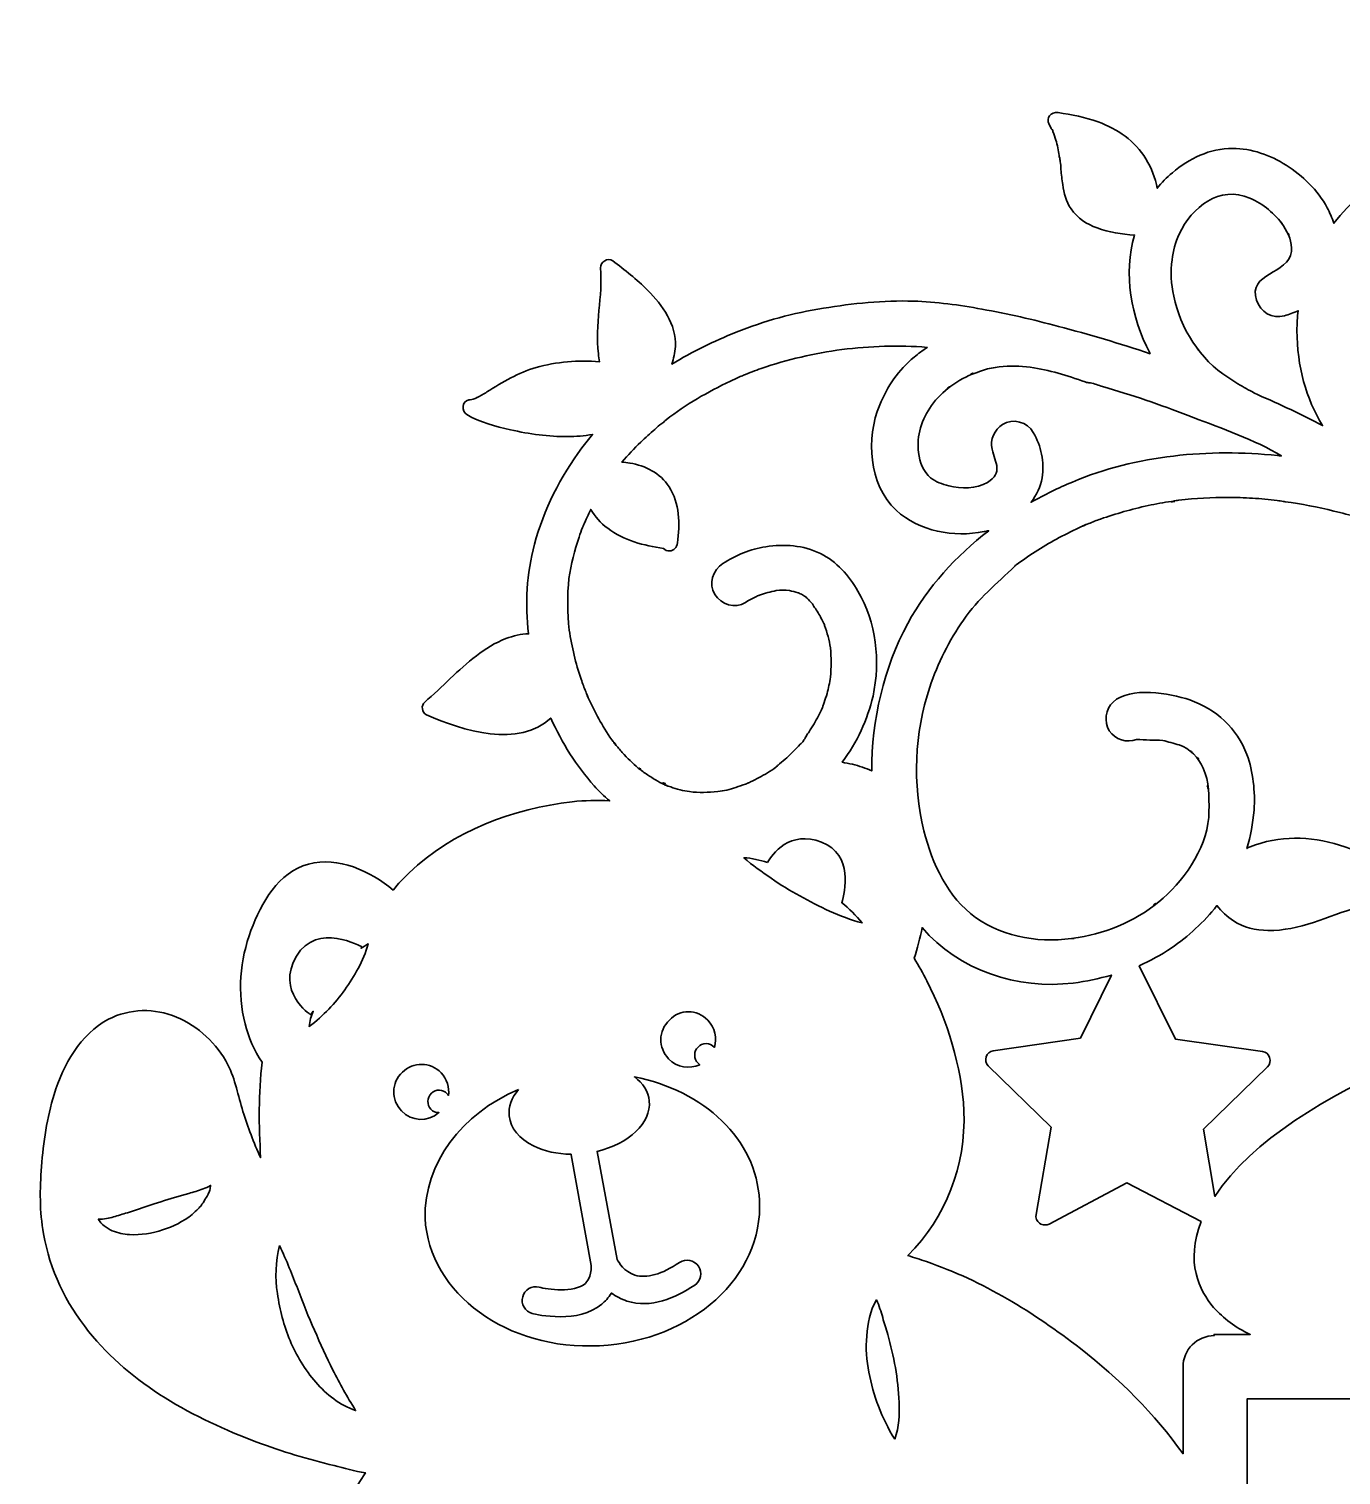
# Model space of a CAD drawing. Header units: millimetres. Extents: x 52 to 299, y 49 to 324.
# Drawn here: x 51.8 to 161.9, y 202.7 to 324 of the extents above; entities that cross this region are included whole.
import ezdxf

# ---------------------------------------------------------------- set-up
doc = ezdxf.new("R2010")
doc.units = ezdxf.units.MM
doc.header["$MEASUREMENT"] = 0
doc.layers.add('Layer 1', color=7, linetype='Continuous', lineweight=0)

# ---------------------------------------------------------------- blocks, each defined once
blk = doc.blocks.new('Block_0')
at = {"layer": 'Layer 1', "color": 18, "lineweight": 35, "true_color": 0x000000}
for points, knots in [([(288.36, 264.87), (288.43, 266.1), (288.4, 269.2), (287.2, 272.84), (285.93, 276.65), (282.96, 281.69), (276.37, 285.19), (276.3, 289.56), (274.92, 296.97), (267.02, 298.1), (258.13, 299.4), (255.16, 291.43), (254.28, 287.73), (251.32, 286.98), (248.53, 285.79), (246.06, 284.13), (243.52, 282.43), (241.51, 280.28), (240.07, 277.85), (234.21, 284.3), (227.12, 287.66), (220.49, 287.41), (221.86, 289.07), (222.71, 291.22), (222.71, 293.55), (222.71, 298.87), (218.37, 303.18), (213.08, 303.18), (211.77, 303.18), (210.5, 302.93), (209.37, 302.44), (207.86, 308.26), (202.85, 312.63), (196.85, 313.37), (196.22, 319.33), (191.14, 323.96), (185.03, 323.96), (178.93, 323.96), (173.88, 319.37), (173.21, 313.48), (173.14, 313.48), (173.04, 313.48), (173, 313.48), (168.24, 313.48), (163.97, 311.22), (161.29, 307.66), (161.11, 308.12), (160.94, 308.54), (160.73, 308.96), (159.91, 310.44), (158.68, 311.64), (157.27, 312.53), (155.96, 313.37), (154.38, 313.94), (152.79, 313.94), (150.88, 313.94), (149.15, 313.09), (147.74, 311.89), (147.25, 311.5), (146.83, 311.08), (146.47, 310.59), (146.3, 311.47), (145.98, 312.28), (145.52, 313.06), (144.6, 314.57), (143.16, 315.56), (141.5, 316.16), (140.44, 316.55), (139.28, 316.76), (138.15, 316.94), (137.55, 317.01), (137.09, 316.51), (137.41, 315.95), (137.48, 315.84), (137.51, 315.7), (137.58, 315.6), (137.58, 315.56), (137.58, 315.56), (137.62, 315.56), (137.62, 315.56), (137.62, 315.52), (137.65, 315.52), (137.69, 315.45), (137.72, 315.42), (137.72, 315.35), (137.8, 315.1), (137.9, 314.85), (137.97, 314.64), (138.08, 314.22), (138.18, 313.76), (138.25, 313.34), (138.25, 313.34), (138.25, 313.3), (138.25, 313.3), (138.25, 313.23), (138.25, 313.23), (138.29, 313.16), (138.29, 313.06), (138.32, 312.95), (138.32, 312.84), (138.36, 312.63), (138.39, 312.42), (138.39, 312.17), (138.43, 311.75), (138.47, 311.33), (138.54, 310.9), (138.64, 310.2), (138.82, 309.46), (139.24, 308.86), (139.77, 308.08), (140.55, 307.59), (141.43, 307.27), (142.42, 306.88), (143.47, 306.74), (144.57, 306.67), (143.58, 303.42), (144.29, 299.76), (145.84, 296.79), (145.84, 296.76), (145.87, 296.76), (145.87, 296.72), (143.33, 297.57), (140.76, 298.34), (138.18, 299.01), (136.07, 299.58), (133.95, 300.07), (131.76, 300.46), (129.86, 300.81), (127.95, 301.06), (126.01, 301.13), (123.51, 301.2), (120.93, 300.95), (118.46, 300.53), (115.96, 300.14), (113.49, 299.47), (111.16, 298.52), (109.29, 297.78), (107.49, 296.9), (105.76, 295.84), (105.9, 296.33), (106.01, 296.79), (106.05, 297.32), (106.12, 299.19), (104.99, 300.78), (103.72, 302.05), (102.8, 302.97), (101.81, 303.74), (100.79, 304.52), (100.4, 304.8), (99.73, 304.41), (99.77, 303.92), (99.98, 301.52), (99.27, 299.16), (99.59, 296.72), (99.62, 296.51), (99.66, 296.26), (99.69, 296.05), (97.9, 296.19), (96.06, 296.05), (94.37, 295.56), (92.85, 295.13), (91.58, 294.36), (90.24, 293.51), (89.96, 293.33), (89.71, 293.19), (89.43, 293.05), (89.39, 293.05), (89.36, 293.02), (89.36, 293.02), (89.29, 292.98), (89.22, 292.95), (89.18, 292.95), (89.04, 292.88), (88.9, 292.88), (88.72, 292.84), (88.12, 292.77), (88.12, 291.89), (88.55, 291.61), (89.68, 290.97), (90.95, 290.62), (92.22, 290.34), (93.8, 289.98), (95.43, 289.77), (97.01, 289.77), (97.72, 289.77), (98.39, 289.84), (99.1, 289.95), (98.81, 289.56), (98.5, 289.24), (98.21, 288.82), (96.41, 286.42), (95, 283.63), (94.23, 280.74), (93.56, 278.27), (93.45, 275.73), (93.73, 273.23), (93.1, 273.23), (92.46, 273.05), (91.83, 272.84), (90.03, 272.13), (88.58, 270.79), (87.17, 269.49), (86.47, 268.82), (85.76, 268.11), (85.02, 267.51), (84.7, 267.23), (84.77, 266.63), (85.16, 266.45), (88.19, 265.08), (92.96, 263.67), (95.6, 266.17), (96.52, 264.09), (97.75, 262.15), (99.24, 260.49), (99.62, 260.03), (100.08, 259.64), (100.54, 259.22), (99.48, 259.29), (98.46, 259.26), (97.4, 259.15), (92.46, 258.59), (87.35, 256.68), (83.71, 253.19), (83.26, 252.73), (82.8, 252.27), (82.37, 251.74), (80.47, 253.33), (77.75, 254.6), (75.28, 253.93), (72.71, 253.22), (71.33, 250.68), (70.45, 248.36), (69.53, 245.89), (69.29, 243.1), (69.96, 240.52), (70.24, 239.4), (70.7, 238.27), (71.4, 237.31), (71.05, 234.7), (71.12, 231.99), (71.26, 229.31), (70.66, 230.54), (70.2, 231.88), (69.78, 233.19), (69.36, 234.49), (69.14, 235.87), (68.51, 237.1), (67.59, 238.9), (66.04, 240.31), (64.21, 241.09), (62.37, 241.86), (60.29, 241.83), (58.49, 240.91), (56.13, 239.64), (54.72, 237.1), (53.94, 234.6), (53.34, 232.66), (53.02, 230.58), (52.88, 228.56), (52.74, 226.66), (52.7, 224.79), (53.06, 222.92), (53.55, 219.89), (54.93, 217.13), (56.83, 214.74), (60.4, 210.29), (65.65, 207.43), (70.94, 205.46), (73.06, 204.65), (75.25, 204.01), (77.43, 203.48), (78.25, 203.27), (79.16, 202.99), (80.05, 202.88), (74.82, 195.19), (74.01, 185.28), (76.09, 176.35), (76.27, 175.72), (76.41, 175.08), (76.59, 174.45), (72.35, 169.05), (74.22, 161.25), (76.76, 155.5), (76.91, 155.19), (77.05, 154.83), (77.22, 154.52), (76.06, 154.23), (74.97, 153.81), (73.87, 153.35), (71.26, 152.26), (68.69, 150.78), (66.82, 148.59), (64.91, 146.33), (63.68, 143.09), (64.45, 140.16), (64.49, 140.02), (64.52, 139.88), (64.59, 139.77), (64.31, 139.95), (63.99, 140.05), (63.68, 140.19), (60.75, 141.36), (56.83, 140.79), (54.61, 138.5), (52, 135.85), (51.82, 131.2), (54.79, 128.69), (56.27, 127.42), (58.14, 126.75), (60.11, 127), (62.09, 127.28), (63.75, 128.69), (64.14, 130.7), (64.24, 131.27), (64.31, 131.87), (64.28, 132.4), (64.21, 133.39), (63.46, 134.34), (62.37, 134.3), (61.42, 134.23), (60.43, 133.49), (60.47, 132.4), (60.5, 132.12), (60.47, 131.87), (60.47, 131.59), (60.43, 131.52), (60.43, 131.41), (60.4, 131.34), (60.4, 131.3), (60.36, 131.27), (60.36, 131.23), (60.29, 131.16), (60.29, 131.06), (60.22, 131.02), (60.18, 130.99), (60.15, 130.95), (60.15, 130.95), (60.15, 130.95), (60.15, 130.95), (60.11, 130.92), (60.04, 130.85), (59.97, 130.85), (59.9, 130.77), (59.87, 130.77), (59.83, 130.74), (59.8, 130.74), (59.73, 130.7), (59.65, 130.7), (59.58, 130.67), (58.63, 130.35), (57.36, 131.27), (56.87, 131.94), (56.9, 131.87), (56.97, 131.76), (57.01, 131.69), (56.37, 132.54), (56.2, 133.67), (56.55, 134.66), (57.08, 136.1), (58.42, 136.6), (59.8, 136.88), (61.81, 137.27), (63.96, 136.07), (65.09, 134.44), (65.05, 134.51), (64.98, 134.58), (64.95, 134.66), (66.04, 133.14), (66.67, 131.44), (67.1, 129.65), (67.42, 128.38), (67.63, 127.07), (67.8, 125.77), (67.98, 124.25), (68.16, 122.73), (68.3, 121.21), (66.82, 121.78), (65.23, 122.03), (63.61, 121.67), (61.42, 121.18), (59.58, 119.73), (57.96, 118.22), (56.9, 117.23), (55.92, 116.17), (54.89, 115.18), (54.54, 114.83), (54.68, 114.16), (55.17, 114.05), (57.93, 113.45), (60.82, 113.14), (63.57, 113.45), (65.62, 113.74), (67.8, 114.37), (69.14, 116.06), (69.18, 116.1), (69.22, 116.13), (69.22, 116.13), (70.63, 112.47), (73.55, 109.4), (76.87, 107.17), (74.97, 107.03), (73.17, 106.26), (71.51, 104.85), (67.84, 101.67), (65.48, 97.58), (65.86, 92.57), (66.43, 85.62), (67.38, 78.74), (68.19, 71.75), (69, 71.79), (69.67, 71.83), (70.34, 71.83), (75.99, 71.97), (81.67, 72), (87.31, 72.21), (90.52, 72.35), (93.35, 73.27), (95.78, 74.97), (95.04, 72.32), (94.79, 69.53), (95.07, 66.85), (93.49, 67.59), (91.51, 67.77), (89.85, 67.77), (88.79, 67.77), (87.7, 67.7), (86.61, 67.66), (85.9, 67.63), (85.72, 66.82), (86.25, 66.39), (87.77, 65.3), (89.15, 64.03), (90.7, 62.97), (90.95, 62.79), (91.19, 62.65), (91.4, 62.51), (90.84, 62.34), (90.28, 62.16), (89.75, 61.91), (88.12, 61.1), (86.96, 59.73), (85.83, 58.38), (85.02, 57.47), (84.14, 56.55), (83.22, 55.74), (82.87, 55.46), (83.04, 54.68), (83.5, 54.61), (85.3, 54.33), (87.14, 54.01), (88.94, 53.69), (90.28, 53.48), (91.62, 53.27), (92.99, 53.3), (93.98, 53.34), (95.04, 53.52), (95.85, 54.12), (96.7, 54.72), (97.23, 55.67), (97.54, 56.69), (97.72, 57.29), (97.83, 57.89), (97.86, 58.49), (98.6, 57.33), (99.45, 56.23), (100.37, 55.24), (101.92, 53.59), (103.75, 52.11), (105.76, 51.05), (107.81, 49.99), (110.1, 49.32), (112.43, 49.46), (115.04, 49.6), (117.44, 50.66), (119.42, 52.35), (121.21, 53.9), (122.56, 55.99), (123.37, 58.24), (124.67, 56.94), (126.4, 56.06), (127.92, 55.03), (128.9, 54.36), (129.82, 53.66), (130.6, 52.78), (130.99, 52.32), (131.73, 52.7), (131.76, 53.27), (131.8, 55.88), (131.66, 58.6), (130.92, 61.14), (130.53, 62.44), (129.89, 63.78), (129.01, 64.81), (129.54, 64.84), (130.1, 64.95), (130.67, 65.19), (132.79, 66.04), (134.13, 68.05), (135.11, 69.99), (135.68, 71.05), (136.17, 72.18), (136.74, 73.24), (136.95, 73.62), (136.67, 74.29), (136.14, 74.26), (134.51, 74.08), (133.07, 73.31), (131.48, 72.95), (130.56, 72.78), (129.58, 72.64), (128.62, 72.5), (126.68, 72.21), (124.53, 71.79), (123.05, 70.41), (122.77, 70.13), (122.56, 69.85), (122.34, 69.53), (121.71, 70.56), (120.93, 71.44), (120.01, 72.14), (118.75, 73.13), (117.44, 73.84), (115.82, 73.98), (113.24, 74.22), (110.63, 72.5), (109.26, 70.45), (109.04, 70.13), (108.83, 69.74), (108.76, 69.36), (108.62, 68.69), (108.9, 67.98), (109.43, 67.56), (109.96, 67.13), (110.74, 67.06), (111.34, 67.35), (112.04, 67.7), (112.43, 68.4), (112.92, 68.97), (113.49, 69.6), (114.3, 70.1), (115.15, 70.17), (115.82, 70.2), (116.45, 69.92), (117.02, 69.57), (118.5, 68.62), (119.52, 67.06), (120.01, 65.37), (120.93, 62.09), (119.87, 58.31), (117.55, 55.81), (116.24, 54.4), (114.44, 53.41), (112.54, 53.23), (110.35, 53.02), (108.2, 53.9), (106.33, 55.1), (104.7, 56.16), (103.29, 57.47), (102.09, 58.98), (100.96, 60.43), (99.8, 62.23), (99.34, 64.03), (99.06, 64.84), (98.88, 65.72), (98.78, 66.57), (98.14, 71.72), (99.87, 77.19), (103.05, 81.28), (104.6, 83.29), (106.4, 85.09), (108.44, 86.61), (111.02, 88.58), (113.88, 90.13), (116.91, 91.26), (116.66, 91.16), (116.35, 89.78), (116.28, 89.5), (116.1, 88.79), (115.99, 88.05), (115.99, 87.31), (116.03, 84.74), (117.26, 81.88), (119.66, 80.75), (121.81, 79.76), (124.53, 80.15), (126.4, 81.56), (127.53, 82.37), (128.52, 83.47), (128.8, 84.88), (128.98, 85.69), (128.98, 86.57), (128.66, 87.42), (128.27, 88.48), (127.6, 89.25), (126.65, 89.89), (125.84, 90.45), (124.5, 90.06), (124.07, 89.22), (123.72, 88.58), (123.75, 87.81), (124.18, 87.21), (124.57, 86.64), (125.34, 86.36), (124.99, 85.51), (124.14, 83.43), (120.83, 83.61), (120.01, 85.58), (119.2, 87.59), (120.01, 89.78), (121.46, 91.26), (122.27, 92.07), (123.47, 92.92), (124.64, 93.13), (126.05, 93.42), (127.49, 93.63), (128.9, 93.8), (134.2, 94.51), (139.56, 94.9), (144.89, 94.69), (146.05, 94.61), (147.21, 94.54), (148.34, 94.4), (148.41, 94.4), (148.48, 94.37), (148.52, 94.37), (148.59, 94.37), (148.66, 94.33), (148.73, 94.33), (148.73, 94.33), (148.73, 78.28), (148.73, 78.28), (148.73, 76.8), (149.9, 75.64), (151.38, 75.64), (152.86, 75.64), (154.02, 76.8), (154.02, 78.28), (154.02, 78.28), (154.02, 209.09), (154.02, 209.09), (154.02, 209.09), (284.69, 209.09), (284.69, 209.09), (286.17, 209.09), (287.34, 210.26), (287.34, 211.74), (287.34, 213.22), (286.17, 214.38), (284.69, 214.38), (284.69, 214.38), (265.68, 214.38), (265.68, 214.38), (266.14, 214.74), (266.56, 215.09), (266.95, 215.55), (270.19, 219.07), (271.25, 225.35), (270.3, 235.34), (270.37, 235.41), (270.55, 235.59), (270.65, 235.83), (272.45, 236.43), (274.25, 237.28), (275.98, 238.41), (278.06, 239.78), (279.89, 241.55), (281.48, 243.59), (282.65, 243.38), (284.02, 243.2), (285.54, 243.2), (286.91, 243.2), (288.36, 243.35), (289.77, 243.73), (293.3, 244.72), (295.63, 247.05), (296.76, 250.61), (299.33, 259.26), (291.82, 263.42), (288.36, 264.87)], [0, 0, 0, 0, 1, 1, 1, 2, 2, 2, 3, 3, 3, 4, 4, 4, 5, 5, 5, 6, 6, 6, 7, 7, 7, 8, 8, 8, 9, 9, 9, 10, 10, 10, 11, 11, 11, 12, 12, 12, 13, 13, 13, 14, 14, 14, 15, 15, 15, 16, 16, 16, 17, 17, 17, 18, 18, 18, 19, 19, 19, 20, 20, 20, 21, 21, 21, 22, 22, 22, 23, 23, 23, 24, 24, 24, 25, 25, 25, 26, 26, 26, 27, 27, 27, 28, 28, 28, 29, 29, 29, 30, 30, 30, 31, 31, 31, 32, 32, 32, 33, 33, 33, 34, 34, 34, 35, 35, 35, 36, 36, 36, 37, 37, 37, 38, 38, 38, 39, 39, 39, 40, 40, 40, 41, 41, 41, 42, 42, 42, 43, 43, 43, 44, 44, 44, 45, 45, 45, 46, 46, 46, 47, 47, 47, 48, 48, 48, 49, 49, 49, 50, 50, 50, 51, 51, 51, 52, 52, 52, 53, 53, 53, 54, 54, 54, 55, 55, 55, 56, 56, 56, 57, 57, 57, 58, 58, 58, 59, 59, 59, 60, 60, 60, 61, 61, 61, 62, 62, 62, 63, 63, 63, 64, 64, 64, 65, 65, 65, 66, 66, 66, 67, 67, 67, 68, 68, 68, 69, 69, 69, 70, 70, 70, 71, 71, 71, 72, 72, 72, 73, 73, 73, 74, 74, 74, 75, 75, 75, 76, 76, 76, 77, 77, 77, 78, 78, 78, 79, 79, 79, 80, 80, 80, 81, 81, 81, 82, 82, 82, 83, 83, 83, 84, 84, 84, 85, 85, 85, 86, 86, 86, 87, 87, 87, 88, 88, 88, 89, 89, 89, 90, 90, 90, 91, 91, 91, 92, 92, 92, 93, 93, 93, 94, 94, 94, 95, 95, 95, 96, 96, 96, 97, 97, 97, 98, 98, 98, 99, 99, 99, 100, 100, 100, 101, 101, 101, 102, 102, 102, 103, 103, 103, 104, 104, 104, 105, 105, 105, 106, 106, 106, 107, 107, 107, 108, 108, 108, 109, 109, 109, 110, 110, 110, 111, 111, 111, 112, 112, 112, 113, 113, 113, 114, 114, 114, 115, 115, 115, 116, 116, 116, 117, 117, 117, 118, 118, 118, 119, 119, 119, 120, 120, 120, 121, 121, 121, 122, 122, 122, 123, 123, 123, 124, 124, 124, 125, 125, 125, 126, 126, 126, 127, 127, 127, 128, 128, 128, 129, 129, 129, 130, 130, 130, 131, 131, 131, 132, 132, 132, 133, 133, 133, 134, 134, 134, 135, 135, 135, 136, 136, 136, 137, 137, 137, 138, 138, 138, 139, 139, 139, 140, 140, 140, 141, 141, 141, 142, 142, 142, 143, 143, 143, 144, 144, 144, 145, 145, 145, 146, 146, 146, 147, 147, 147, 148, 148, 148, 149, 149, 149, 150, 150, 150, 151, 151, 151, 152, 152, 152, 153, 153, 153, 154, 154, 154, 155, 155, 155, 156, 156, 156, 157, 157, 157, 158, 158, 158, 159, 159, 159, 160, 160, 160, 161, 161, 161, 162, 162, 162, 163, 163, 163, 164, 164, 164, 165, 165, 165, 166, 166, 166, 167, 167, 167, 168, 168, 168, 169, 169, 169, 170, 170, 170, 171, 171, 171, 172, 172, 172, 173, 173, 173, 174, 174, 174, 175, 175, 175, 176, 176, 176, 177, 177, 177, 178, 178, 178, 179, 179, 179, 180, 180, 180, 181, 181, 181, 182, 182, 182, 183, 183, 183, 184, 184, 184, 185, 185, 185, 186, 186, 186, 187, 187, 187, 188, 188, 188, 189, 189, 189, 190, 190, 190, 191, 191, 191, 192, 192, 192, 193, 193, 193, 194, 194, 194, 195, 195, 195, 196, 196, 196, 197, 197, 197, 198, 198, 198, 199, 199, 199, 200, 200, 200, 201, 201, 201, 202, 202, 202, 203, 203, 203, 204, 204, 204, 205, 205, 205, 206, 206, 206, 207, 207, 207, 208, 208, 208, 209, 209, 209, 210, 210, 210, 211, 211, 211, 212, 212, 212, 213, 213, 213, 214, 214, 214, 215, 215, 215, 216, 216, 216, 217, 217, 217, 218, 218, 218, 219, 219, 219, 220, 220, 220, 221, 221, 221, 222, 222, 222, 223, 223, 223, 224, 224, 224, 225, 225, 225, 226, 226, 226, 226]), ([(147.71, 304.59), (147.81, 305.33), (147.99, 306.07), (148.31, 306.74), (149.37, 309.03), (151.69, 310.87), (154.23, 309.77), (155.36, 309.28), (156.35, 308.47), (157.06, 307.45), (157.48, 306.81), (157.8, 306.07), (157.73, 305.29), (157.48, 303.35), (154.02, 303.53), (154.8, 301.2), (155.12, 300.21), (156.1, 299.61), (157.13, 299.9), (157.52, 300), (157.9, 300.18), (158.29, 300.32), (158.22, 299.79), (158.19, 299.23), (158.19, 298.66), (158.19, 295.66), (158.96, 292.95), (160.34, 290.69), (158.57, 291.61), (156.77, 292.49), (154.94, 293.26), (154.76, 293.33), (154.62, 293.44), (154.45, 293.51), (153.99, 293.76), (153.53, 294), (153.07, 294.32), (152.86, 294.46), (152.61, 294.6), (152.4, 294.75), (150.07, 296.19), (148.38, 298.91), (147.85, 301.55), (147.64, 302.58), (147.57, 303.6), (147.71, 304.59)], [0, 0, 0, 0, 1, 1, 1, 2, 2, 2, 3, 3, 3, 4, 4, 4, 5, 5, 5, 6, 6, 6, 7, 7, 7, 8, 8, 8, 9, 9, 9, 10, 10, 10, 11, 11, 11, 12, 12, 12, 13, 13, 13, 14, 14, 14, 15, 15, 15, 15]), ([(156.92, 307.69), (156.88, 307.73), (156.84, 307.76), (156.84, 307.76), (156.84, 307.76), (156.84, 307.8), (156.81, 307.8), (156.88, 307.69), (156.92, 307.62), (156.95, 307.62), (156.95, 307.66), (156.95, 307.66), (156.92, 307.69)], [0, 0, 0, 0, 1, 1, 1, 2, 2, 2, 3, 3, 3, 4, 4, 4, 4]), ([(157.52, 306.67), (157.52, 306.67), (157.52, 306.67), (157.52, 306.67), (157.48, 306.71), (157.48, 306.74), (157.48, 306.74), (157.48, 306.78), (157.44, 306.78), (157.44, 306.81), (157.52, 306.74), (157.52, 306.67), (157.52, 306.67), (157.52, 306.67), (157.52, 306.67), (157.52, 306.67)], [0, 0, 0, 0, 1, 1, 1, 2, 2, 2, 3, 3, 3, 4, 4, 4, 5, 5, 5, 5]), ([(99.62, 266.1), (99.31, 266.66), (99.02, 267.26), (98.74, 267.86), (98.67, 268.04), (98.46, 268.61), (98.71, 267.93), (98.64, 268.11), (98.57, 268.22), (98.53, 268.39), (98.39, 268.71), (98.28, 269.06), (98.14, 269.42), (97.68, 270.76), (97.37, 272.13), (97.15, 273.54), (96.98, 274.99), (96.98, 276.44), (97.12, 277.88), (97.3, 279.05), (97.58, 280.25), (97.97, 281.34), (98.07, 281.62), (98.14, 281.9), (98.25, 282.15), (98.32, 282.29), (98.39, 282.43), (98.42, 282.54), (98.46, 282.61), (98.5, 282.65), (98.5, 282.72), (98.67, 283.03), (98.78, 283.35), (98.95, 283.67), (99.31, 283.07), (99.77, 282.5), (100.37, 282.08), (101.71, 281.06), (103.4, 280.63), (105.06, 280.39), (105.2, 280.25), (105.37, 280.18), (105.55, 280.18), (105.94, 280.18), (106.15, 280.49), (106.22, 280.85), (106.43, 282.43), (106.43, 284.2), (105.52, 285.57), (104.77, 286.7), (103.54, 287.34), (102.23, 287.55), (102.02, 287.58), (101.78, 287.62), (101.56, 287.62), (102.06, 288.22), (102.59, 288.78), (103.15, 289.31), (103.54, 289.7), (103.93, 290.02), (104.32, 290.37), (104.49, 290.55), (104.7, 290.72), (104.92, 290.87), (105.02, 290.94), (105.13, 291.04), (105.2, 291.11), (105.23, 291.15), (105.27, 291.15), (105.27, 291.18), (106.12, 291.82), (106.96, 292.42), (107.88, 292.95), (108.8, 293.48), (109.71, 293.97), (110.67, 294.43), (110.91, 294.53), (111.16, 294.64), (111.37, 294.75), (111.51, 294.82), (111.65, 294.85), (111.76, 294.92), (112.25, 295.1), (112.75, 295.31), (113.24, 295.49), (115.43, 296.23), (117.72, 296.76), (120.01, 297.07), (122.38, 297.36), (124.78, 297.46), (127.18, 297.25), (126.79, 297), (126.44, 296.72), (126.08, 296.44), (124.78, 295.35), (123.82, 294), (123.19, 292.42), (122.03, 289.63), (122.24, 285.79), (124.57, 283.6), (126.51, 281.8), (129.4, 281.3), (131.94, 281.8), (132.08, 281.83), (132.19, 281.87), (132.33, 281.87), (129.58, 279.75), (127.21, 277.18), (125.55, 274.11), (123.51, 270.37), (122.52, 265.99), (122.52, 261.73), (122.03, 261.97), (121.46, 262.15), (120.9, 262.29), (120.61, 262.36), (120.3, 262.4), (120.05, 262.47), (121.28, 264.12), (122.17, 266.03), (122.63, 268.01), (123.26, 270.97), (122.91, 274.18), (121.36, 276.82), (120.61, 278.09), (119.56, 279.33), (118.22, 279.96), (116.73, 280.67), (115.22, 280.78), (113.63, 280.53), (112.36, 280.35), (111.12, 279.82), (110.03, 279.12), (109.22, 278.59), (108.76, 277.42), (109.36, 276.54), (109.89, 275.73), (111.05, 275.27), (111.94, 275.87), (112.18, 276.05), (112.43, 276.15), (112.64, 276.26), (112.78, 276.33), (112.92, 276.4), (113.03, 276.44), (113.07, 276.44), (113.07, 276.44), (113.1, 276.47), (113.56, 276.65), (114.02, 276.75), (114.51, 276.86), (114.9, 276.9), (115.22, 276.9), (115.61, 276.86), (115.85, 276.79), (116.1, 276.75), (116.35, 276.68), (116.35, 276.68), (116.38, 276.68), (116.42, 276.65), (116.56, 276.58), (116.7, 276.51), (116.8, 276.44), (116.88, 276.4), (116.91, 276.37), (116.98, 276.33), (117.09, 276.23), (117.19, 276.15), (117.3, 276.01), (117.4, 275.91), (117.51, 275.77), (117.62, 275.63), (117.65, 275.55), (117.69, 275.52), (117.72, 275.45), (117.93, 275.17), (118.11, 274.85), (118.29, 274.53), (118.36, 274.39), (118.43, 274.25), (118.5, 274.11), (118.53, 274.04), (118.57, 273.97), (118.57, 273.93), (118.78, 273.33), (118.96, 272.7), (119.06, 272.06), (119.13, 271.25), (119.13, 270.44), (119.06, 269.59), (118.99, 269.13), (118.89, 268.68), (118.78, 268.22), (118.71, 267.97), (118.6, 267.72), (118.53, 267.48), (118.5, 267.37), (118.46, 267.26), (118.43, 267.16), (118.43, 267.12), (118.39, 267.09), (118.39, 267.05), (118.18, 266.56), (117.93, 266.14), (117.69, 265.68), (117.55, 265.47), (117.4, 265.22), (117.26, 265.01), (117.19, 264.9), (117.09, 264.8), (117.05, 264.69), (117.02, 264.62), (116.98, 264.58), (116.95, 264.51), (116.95, 264.51), (116.91, 264.48), (116.91, 264.44), (116.84, 264.37), (116.8, 264.3), (116.8, 264.27), (116.73, 264.16), (116.63, 264.05), (116.52, 263.98), (116.35, 263.77), (116.13, 263.56), (115.96, 263.38), (115.57, 263), (115.22, 262.68), (114.79, 262.33), (114.72, 262.26), (114.69, 262.26), (114.62, 262.18), (114.55, 262.11), (114.55, 262.11), (114.55, 262.11), (114.51, 262.08), (114.48, 262.04), (114.48, 262.04), (114.26, 261.87), (114.02, 261.73), (113.77, 261.58), (113.31, 261.3), (112.85, 261.06), (112.36, 260.81), (112.29, 260.77), (112.25, 260.74), (112.18, 260.74), (112.15, 260.74), (112.11, 260.7), (112.11, 260.7), (112.04, 260.67), (111.97, 260.63), (111.94, 260.63), (111.65, 260.53), (111.37, 260.46), (111.12, 260.35), (110.63, 260.17), (110.1, 260.07), (109.61, 260), (108.8, 259.93), (108.02, 259.89), (107.24, 260), (106.72, 260.07), (106.15, 260.21), (105.66, 260.39), (105.52, 260.46), (105.37, 260.46), (105.27, 260.53), (105.3, 260.49), (105.34, 260.49), (105.41, 260.46), (105.34, 260.49), (105.3, 260.53), (105.27, 260.53), (105.27, 260.53), (105.23, 260.53), (105.23, 260.53), (105.13, 260.6), (104.95, 260.67), (105.13, 260.6), (104.88, 260.7), (104.63, 260.84), (104.39, 260.99), (104.1, 261.16), (103.86, 261.3), (103.61, 261.48), (103.47, 261.55), (103.36, 261.66), (103.22, 261.76), (103.26, 261.73), (103.29, 261.69), (103.36, 261.66), (103.29, 261.69), (103.26, 261.73), (103.22, 261.76), (103.15, 261.83), (102.98, 261.94), (103.12, 261.83), (102.62, 262.22), (102.2, 262.64), (101.74, 263.1), (101.53, 263.35), (101.32, 263.6), (101.14, 263.81), (101.04, 263.95), (100.65, 264.41), (101.07, 263.88), (100.96, 264.05), (100.86, 264.16), (100.72, 264.34), (100.29, 264.97), (99.94, 265.54), (99.62, 266.1)], [0, 0, 0, 0, 1, 1, 1, 2, 2, 2, 3, 3, 3, 4, 4, 4, 5, 5, 5, 6, 6, 6, 7, 7, 7, 8, 8, 8, 9, 9, 9, 10, 10, 10, 11, 11, 11, 12, 12, 12, 13, 13, 13, 14, 14, 14, 15, 15, 15, 16, 16, 16, 17, 17, 17, 18, 18, 18, 19, 19, 19, 20, 20, 20, 21, 21, 21, 22, 22, 22, 23, 23, 23, 24, 24, 24, 25, 25, 25, 26, 26, 26, 27, 27, 27, 28, 28, 28, 29, 29, 29, 30, 30, 30, 31, 31, 31, 32, 32, 32, 33, 33, 33, 34, 34, 34, 35, 35, 35, 36, 36, 36, 37, 37, 37, 38, 38, 38, 39, 39, 39, 40, 40, 40, 41, 41, 41, 42, 42, 42, 43, 43, 43, 44, 44, 44, 45, 45, 45, 46, 46, 46, 47, 47, 47, 48, 48, 48, 49, 49, 49, 50, 50, 50, 51, 51, 51, 52, 52, 52, 53, 53, 53, 54, 54, 54, 55, 55, 55, 56, 56, 56, 57, 57, 57, 58, 58, 58, 59, 59, 59, 60, 60, 60, 61, 61, 61, 62, 62, 62, 63, 63, 63, 64, 64, 64, 65, 65, 65, 66, 66, 66, 67, 67, 67, 68, 68, 68, 69, 69, 69, 70, 70, 70, 71, 71, 71, 72, 72, 72, 73, 73, 73, 74, 74, 74, 75, 75, 75, 76, 76, 76, 77, 77, 77, 78, 78, 78, 79, 79, 79, 80, 80, 80, 81, 81, 81, 82, 82, 82, 83, 83, 83, 84, 84, 84, 85, 85, 85, 86, 86, 86, 87, 87, 87, 88, 88, 88, 89, 89, 89, 90, 90, 90, 91, 91, 91, 92, 92, 92, 93, 93, 93, 94, 94, 94, 95, 95, 95, 96, 96, 96, 97, 97, 97, 98, 98, 98, 99, 99, 99, 100, 100, 100, 101, 101, 101, 102, 102, 102, 103, 103, 103, 104, 104, 104, 104]), ([(149.82, 297.14), (149.9, 297.07), (149.9, 297.04), (149.9, 297.04), (149.9, 297.07), (149.86, 297.11), (149.82, 297.14)], [0, 0, 0, 0, 1, 1, 1, 2, 2, 2, 2]), ([(149.05, 291.54), (149.19, 291.5), (149.3, 291.43), (149.44, 291.39), (151.87, 290.44), (154.66, 289.52), (156.88, 288.15), (156.77, 288.15), (156.67, 288.18), (156.56, 288.18), (150.81, 288.78), (144.74, 288.22), (139.35, 285.96), (138.18, 285.47), (137.02, 284.9), (135.89, 284.27), (136.35, 284.87), (136.67, 285.57), (136.81, 286.31), (137.02, 287.66), (136.74, 288.96), (136.07, 290.12), (135.57, 290.97), (134.37, 291.36), (133.49, 290.79), (132.82, 290.34), (132.4, 289.52), (132.61, 288.71), (132.89, 287.55), (133.56, 286.74), (132.22, 285.93), (131.3, 285.36), (130, 285.4), (128.98, 285.64), (128.45, 285.79), (127.88, 285.96), (127.46, 286.31), (126.86, 286.84), (126.54, 287.62), (126.44, 288.43), (126.26, 289.84), (126.72, 291.25), (127.53, 292.38), (128.41, 293.58), (129.79, 294.6), (131.2, 295.1), (131.44, 295.17), (131.66, 295.28), (131.9, 295.35), (132.33, 295.49), (132.79, 295.56), (133.21, 295.63), (134.09, 295.7), (134.97, 295.7), (135.82, 295.59), (137.41, 295.35), (138.92, 294.89), (140.41, 294.36), (140.58, 294.29), (140.69, 294.29), (140.86, 294.29), (141.22, 294.18), (141.53, 294.08), (141.89, 293.97), (144.32, 293.26), (146.72, 292.45), (149.05, 291.54)], [0, 0, 0, 0, 1, 1, 1, 2, 2, 2, 3, 3, 3, 4, 4, 4, 5, 5, 5, 6, 6, 6, 7, 7, 7, 8, 8, 8, 9, 9, 9, 10, 10, 10, 11, 11, 11, 12, 12, 12, 13, 13, 13, 14, 14, 14, 15, 15, 15, 16, 16, 16, 17, 17, 17, 18, 18, 18, 19, 19, 19, 20, 20, 20, 21, 21, 21, 22, 22, 22, 22]), ([(130.85, 295.03), (131.2, 295.13), (130.95, 295.06), (130.85, 295.03), (130.85, 295.03), (130.85, 295.03), (130.85, 295.03)], [0, 0, 0, 0, 1, 1, 1, 2, 2, 2, 2]), ([(128.87, 293.83), (129.22, 294.04), (129.01, 293.93), (128.87, 293.83), (128.87, 293.83), (128.87, 293.83), (128.87, 293.83)], [0, 0, 0, 0, 1, 1, 1, 2, 2, 2, 2]), ([(155.72, 236.93), (155.93, 237.14), (156, 237.42), (155.89, 237.7), (155.82, 237.98), (155.57, 238.2), (155.29, 238.2), (155.29, 238.2), (147.99, 239.25), (147.99, 239.25), (147.99, 239.25), (144.96, 245.39), (144.96, 245.39), (145.87, 245.82), (146.79, 246.31), (147.64, 246.87), (149.08, 247.86), (150.39, 249.06), (151.48, 250.44), (151.87, 249.94), (152.33, 249.52), (152.86, 249.17), (153.71, 248.6), (154.73, 248.36), (155.75, 248.36), (158.36, 248.29), (160.83, 249.59), (163.3, 250.3), (164.57, 250.68), (166.09, 251), (167.32, 250.4), (167.99, 250.05), (168.66, 250.9), (168.13, 251.46), (164.82, 255.16), (159.07, 257.28), (154.27, 255.38), (154.16, 255.31), (154.06, 255.31), (153.99, 255.23), (154.3, 256.29), (154.48, 257.32), (154.59, 258.45), (154.69, 260), (154.52, 261.66), (153.99, 263.1), (153.18, 265.29), (151.38, 266.95), (149.19, 267.69), (147.5, 268.25), (144.22, 268.85), (142.77, 267.51), (142.13, 266.91), (141.99, 265.85), (142.45, 265.11), (142.91, 264.37), (143.93, 264.05), (144.74, 264.37), (145.49, 264.34), (146.19, 264.3), (146.93, 264.3), (147.39, 264.16), (147.85, 264.05), (148.31, 263.91), (149.22, 263.63), (149.93, 262.85), (150.32, 261.97), (150.85, 260.81), (150.81, 259.61), (150.81, 258.34), (150.81, 255.62), (148.94, 252.8), (146.97, 251.07), (144.99, 249.31), (142.45, 248.18), (139.84, 247.76), (136.88, 247.26), (133.67, 247.69), (131.23, 249.45), (128.9, 251.14), (127.6, 253.93), (126.89, 256.72), (125.94, 260.67), (126.08, 264.87), (127.39, 268.75), (128.06, 270.76), (129.01, 272.66), (130.21, 274.39), (131.44, 276.19), (133.03, 277.42), (134.51, 278.91), (134.58, 278.98), (134.66, 279.01), (134.73, 279.08), (135.85, 279.89), (137.02, 280.67), (138.25, 281.3), (138.85, 281.62), (139.52, 281.94), (140.12, 282.22), (140.26, 282.29), (140.79, 282.5), (140.23, 282.29), (140.41, 282.36), (140.55, 282.43), (140.72, 282.47), (141.04, 282.61), (141.39, 282.75), (141.71, 282.86), (143.02, 283.32), (144.32, 283.67), (145.7, 283.99), (146.37, 284.13), (147, 284.23), (147.67, 284.34), (147.71, 284.34), (147.74, 284.34), (147.74, 284.34), (147.78, 284.34), (147.78, 284.34), (147.81, 284.34), (147.85, 284.34), (147.88, 284.34), (147.92, 284.37), (147.88, 284.37), (147.88, 284.37), (147.85, 284.37), (147.99, 284.41), (148.13, 284.41), (148.27, 284.44), (148.63, 284.48), (148.98, 284.52), (149.33, 284.55), (150.71, 284.66), (152.05, 284.69), (153.42, 284.66), (154.13, 284.62), (154.8, 284.59), (155.5, 284.52), (155.86, 284.48), (156.17, 284.44), (156.53, 284.41), (156.7, 284.37), (156.88, 284.37), (157.02, 284.34), (157.09, 284.34), (157.16, 284.3), (157.2, 284.3), (158.57, 284.13), (159.91, 283.85), (161.29, 283.53), (162.63, 283.21), (163.94, 282.82), (165.24, 282.36), (165.91, 282.15), (166.55, 281.9), (167.18, 281.66), (167.46, 281.55), (167.78, 281.41), (168.06, 281.3), (168.2, 281.23), (168.35, 281.2), (168.45, 281.13), (169.54, 280.63), (170.6, 280.07), (171.66, 279.54), (169.58, 279.19), (167.57, 278.34), (165.98, 276.86), (164.71, 275.7), (163.79, 274.25), (163.27, 272.63), (162.77, 271.15), (162.67, 269.38), (163.23, 267.9), (164.22, 265.29), (166.79, 263.38), (169.51, 262.85), (171.13, 262.54), (172.86, 262.64), (174.27, 263.49), (175.08, 263.98), (175.82, 264.72), (176.25, 265.57), (176.85, 266.77), (176.92, 268.01), (176.74, 269.31), (176.67, 269.73), (176.25, 270.23), (175.86, 270.44), (175.47, 270.69), (174.84, 270.79), (174.38, 270.62), (173.92, 270.44), (173.46, 270.19), (173.25, 269.73), (173.04, 269.35), (172.97, 268.92), (173.04, 268.5), (173.04, 268.57), (173, 268.61), (173, 268.68), (173, 267.83), (173.07, 267.09), (172.19, 266.66), (171.73, 266.42), (171.17, 266.42), (170.64, 266.49), (169.62, 266.59), (168.63, 267.02), (167.85, 267.69), (167.92, 267.65), (167.99, 267.58), (168.06, 267.55), (166.19, 268.92), (166.48, 271.67), (167.89, 273.33), (169.12, 274.81), (170.81, 275.45), (172.68, 275.8), (173.53, 275.87), (174.38, 275.87), (175.26, 275.8), (175.97, 275.7), (176.64, 275.52), (177.31, 275.27), (177.38, 275.24), (177.45, 275.2), (177.48, 275.2), (177.66, 275.13), (177.84, 275.03), (178.01, 274.96), (179.46, 274.32), (180.76, 273.19), (182, 272.24), (183.41, 271.15), (184.75, 270.02), (186.05, 268.82), (188.81, 266.31), (191.42, 263.63), (193.6, 260.6), (193.57, 260.63), (193.53, 260.7), (193.5, 260.74), (193.82, 260.35), (194.1, 259.89), (194.42, 259.5), (186.9, 254.07), (181.22, 245.75), (178.68, 241.48), (177.62, 241.19), (157.41, 235.51), (151.31, 226.06), (151.31, 226.06), (150.35, 231.7), (150.35, 231.7), (150.35, 231.7), (155.72, 236.93), (155.72, 236.93)], [0, 0, 0, 0, 1, 1, 1, 2, 2, 2, 3, 3, 3, 4, 4, 4, 5, 5, 5, 6, 6, 6, 7, 7, 7, 8, 8, 8, 9, 9, 9, 10, 10, 10, 11, 11, 11, 12, 12, 12, 13, 13, 13, 14, 14, 14, 15, 15, 15, 16, 16, 16, 17, 17, 17, 18, 18, 18, 19, 19, 19, 20, 20, 20, 21, 21, 21, 22, 22, 22, 23, 23, 23, 24, 24, 24, 25, 25, 25, 26, 26, 26, 27, 27, 27, 28, 28, 28, 29, 29, 29, 30, 30, 30, 31, 31, 31, 32, 32, 32, 33, 33, 33, 34, 34, 34, 35, 35, 35, 36, 36, 36, 37, 37, 37, 38, 38, 38, 39, 39, 39, 40, 40, 40, 41, 41, 41, 42, 42, 42, 43, 43, 43, 44, 44, 44, 45, 45, 45, 46, 46, 46, 47, 47, 47, 48, 48, 48, 49, 49, 49, 50, 50, 50, 51, 51, 51, 52, 52, 52, 53, 53, 53, 54, 54, 54, 55, 55, 55, 56, 56, 56, 57, 57, 57, 58, 58, 58, 59, 59, 59, 60, 60, 60, 61, 61, 61, 62, 62, 62, 63, 63, 63, 64, 64, 64, 65, 65, 65, 66, 66, 66, 67, 67, 67, 68, 68, 68, 69, 69, 69, 70, 70, 70, 71, 71, 71, 72, 72, 72, 73, 73, 73, 74, 74, 74, 75, 75, 75, 76, 76, 76, 77, 77, 77, 78, 78, 78, 79, 79, 79, 80, 80, 80, 81, 81, 81, 82, 82, 82, 83, 83, 83, 84, 84, 84, 85, 85, 85, 86, 86, 86, 86]), ([(147.95, 284.34), (147.92, 284.34), (147.88, 284.34), (147.88, 284.34), (147.85, 284.34), (147.85, 284.34), (147.81, 284.34), (147.67, 284.27), (147.5, 284.27), (147.95, 284.34)], [0, 0, 0, 0, 1, 1, 1, 2, 2, 2, 3, 3, 3, 3]), ([(144.78, 264.37), (144.92, 264.37), (144.89, 264.37), (144.78, 264.37), (144.78, 264.37), (144.78, 264.37), (144.78, 264.37)], [0, 0, 0, 0, 1, 1, 1, 2, 2, 2, 2]), ([(149.37, 263.31), (149.33, 263.35), (149.3, 263.38), (149.26, 263.38), (149.3, 263.38), (149.37, 263.35), (149.37, 263.31)], [0, 0, 0, 0, 1, 1, 1, 2, 2, 2, 2]), ([(103.05, 261.97), (103.08, 261.94), (103.12, 261.9), (103.15, 261.9), (103.15, 261.9), (103.15, 261.9), (103.15, 261.9), (103.15, 261.9), (103.15, 261.9), (103.15, 261.9), (103.08, 261.9), (103.08, 261.94), (103.05, 261.97), (103.05, 261.97), (103.05, 261.97), (103.05, 261.97)], [0, 0, 0, 0, 1, 1, 1, 2, 2, 2, 3, 3, 3, 4, 4, 4, 5, 5, 5, 5]), ([(149.93, 262.71), (149.93, 262.71), (149.9, 262.78), (149.86, 262.82), (149.93, 262.75), (149.93, 262.75), (149.93, 262.71)], [0, 0, 0, 0, 1, 1, 1, 2, 2, 2, 2]), ([(105.09, 260.7), (105.13, 260.7), (105.16, 260.67), (105.16, 260.67), (105.16, 260.67), (105.2, 260.67), (105.2, 260.67), (105.13, 260.7), (105.06, 260.74), (105.02, 260.74), (105.06, 260.74), (105.06, 260.74), (105.09, 260.7)], [0, 0, 0, 0, 1, 1, 1, 2, 2, 2, 3, 3, 3, 4, 4, 4, 4]), ([(150.74, 260.24), (150.74, 260.24), (150.74, 260.24), (150.74, 260.24), (150.71, 260.31), (150.71, 260.42), (150.67, 260.49), (150.71, 260.49), (150.71, 260.46), (150.74, 260.24)], [0, 0, 0, 0, 1, 1, 1, 2, 2, 2, 3, 3, 3, 3]), ([(113.77, 254.07), (114.16, 254.71), (115.64, 256.82), (118.32, 255.76), (121, 254.71), (120.26, 251.6), (120.01, 250.68), (120.61, 250.19), (121.21, 249.63), (121.71, 248.99), (120.76, 249.24), (119.84, 249.59), (118.99, 249.98), (118.15, 250.37), (117.3, 250.79), (116.49, 251.25), (115.68, 251.71), (114.86, 252.17), (114.09, 252.73), (113.31, 253.29), (112.5, 253.79), (111.8, 254.46), (112.47, 254.42), (113.14, 254.25), (113.77, 254.07)], [0, 0, 0, 0, 1, 1, 1, 2, 2, 2, 3, 3, 3, 4, 4, 4, 5, 5, 5, 6, 6, 6, 7, 7, 7, 8, 8, 8, 8]), ([(146.16, 250.47), (146.26, 250.58), (146.51, 250.75), (146.16, 250.47), (146.16, 250.47), (146.16, 250.47), (146.16, 250.47)], [0, 0, 0, 0, 1, 1, 1, 2, 2, 2, 2]), ([(74.26, 246.2), (75.99, 249.13), (79.76, 246.98), (79.76, 246.98), (79.76, 246.98), (79.69, 246.87), (79.69, 246.87), (79.87, 246.98), (80.08, 247.12), (80.29, 247.23), (80.08, 246.49), (79.8, 245.85), (79.45, 245.18), (79.09, 244.58), (78.74, 243.95), (78.32, 243.38), (77.93, 242.82), (77.47, 242.25), (76.98, 241.76), (76.48, 241.26), (75.95, 240.74), (75.32, 240.31), (75.39, 240.77), (75.49, 241.19), (75.67, 241.58), (75.67, 241.58), (75.46, 241.3), (75.46, 241.3), (75.39, 241.3), (72.53, 243.24), (74.26, 246.2)], [0, 0, 0, 0, 1, 1, 1, 2, 2, 2, 3, 3, 3, 4, 4, 4, 5, 5, 5, 6, 6, 6, 7, 7, 7, 8, 8, 8, 9, 9, 9, 10, 10, 10, 10]), ([(151.27, 214.38), (149.79, 214.38), (148.63, 213.22), (148.63, 211.74), (148.63, 211.74), (148.63, 204.47), (148.63, 204.47), (146.26, 207.82), (143.26, 210.78), (140.02, 213.29), (136.14, 216.32), (131.83, 218.97), (127.11, 220.59), (126.61, 220.77), (126.05, 220.94), (125.55, 221.09), (128.76, 224.33), (130.42, 228.6), (130.25, 233.22), (130.07, 237), (128.87, 240.74), (127.14, 244.12), (126.82, 244.76), (126.47, 245.39), (126.08, 246.03), (126.36, 246.84), (126.58, 247.72), (126.75, 248.6), (129.79, 245), (134.76, 243.38), (139.42, 243.95), (140.51, 244.09), (141.57, 244.3), (142.63, 244.62), (142.63, 244.62), (140.02, 239.32), (140.02, 239.32), (140.02, 239.32), (132.71, 238.27), (132.71, 238.27), (132.43, 238.2), (132.19, 238.02), (132.12, 237.77), (132.04, 237.53), (132.08, 237.17), (132.29, 237), (132.29, 237), (137.58, 231.85), (137.58, 231.85), (137.58, 231.85), (136.31, 224.54), (136.31, 224.54), (136.24, 224.26), (136.38, 223.98), (136.6, 223.8), (136.74, 223.7), (136.88, 223.66), (137.05, 223.66), (137.2, 223.66), (137.3, 223.7), (137.41, 223.73), (137.41, 223.73), (143.93, 227.19), (143.93, 227.19), (143.93, 227.19), (150.14, 223.94), (150.14, 223.94), (148.84, 220.52), (149.97, 218.19), (151.2, 216.75), (152.01, 215.83), (153.03, 215.05), (154.27, 214.49), (154.27, 214.49), (151.24, 214.49), (151.24, 214.49), (151.24, 214.49), (151.24, 214.38), (151.24, 214.38), (151.24, 214.38), (151.27, 214.38), (151.27, 214.38)], [0, 0, 0, 0, 1, 1, 1, 2, 2, 2, 3, 3, 3, 4, 4, 4, 5, 5, 5, 6, 6, 6, 7, 7, 7, 8, 8, 8, 9, 9, 9, 10, 10, 10, 11, 11, 11, 12, 12, 12, 13, 13, 13, 14, 14, 14, 15, 15, 15, 16, 16, 16, 17, 17, 17, 18, 18, 18, 19, 19, 19, 20, 20, 20, 21, 21, 21, 22, 22, 22, 23, 23, 23, 24, 24, 24, 25, 25, 25, 26, 26, 26, 27, 27, 27, 27]), ([(139.49, 247.69), (139.49, 247.69), (139.49, 247.72), (139.49, 247.69), (139.1, 247.65), (139.38, 247.69), (139.49, 247.69)], [0, 0, 0, 0, 1, 1, 1, 2, 2, 2, 2]), ([(108.76, 240.84), (109.36, 240.21), (109.57, 239.32), (109.33, 238.55), (109.33, 238.55), (109.29, 238.58), (109.29, 238.58), (109.11, 238.76), (108.9, 238.87), (108.62, 238.87), (108.34, 238.87), (108.13, 238.8), (107.95, 238.58), (107.77, 238.41), (107.67, 238.2), (107.67, 237.91), (107.67, 237.63), (107.74, 237.42), (107.95, 237.24), (108.02, 237.17), (108.02, 237.17), (108.09, 237.1), (107.24, 236.71), (106.19, 236.86), (105.48, 237.6), (104.6, 238.51), (104.6, 239.96), (105.55, 240.84), (106.4, 241.79), (107.88, 241.76), (108.76, 240.84)], [0, 0, 0, 0, 1, 1, 1, 2, 2, 2, 3, 3, 3, 4, 4, 4, 5, 5, 5, 6, 6, 6, 7, 7, 7, 8, 8, 8, 9, 9, 9, 10, 10, 10, 10]), ([(86.4, 236.43), (86.89, 235.9), (87.1, 235.2), (87.03, 234.53), (86.99, 234.6), (86.96, 234.63), (86.92, 234.67), (86.54, 235.06), (85.97, 235.06), (85.58, 234.7), (85.58, 234.7), (85.58, 234.7), (85.58, 234.7), (85.2, 234.32), (85.2, 233.75), (85.55, 233.36), (85.72, 233.19), (85.94, 233.08), (86.22, 233.08), (86.22, 233.08), (86.22, 233.08), (86.22, 233.08), (86.22, 233.08), (86.22, 233.08), (86.22, 233.08), (85.3, 232.27), (83.93, 232.34), (83.08, 233.22), (82.2, 234.14), (82.2, 235.59), (83.15, 236.47), (84.03, 237.35), (85.51, 237.35), (86.4, 236.43)], [0, 0, 0, 0, 1, 1, 1, 2, 2, 2, 3, 3, 3, 4, 4, 4, 5, 5, 5, 6, 6, 6, 7, 7, 7, 8, 8, 8, 9, 9, 9, 10, 10, 10, 11, 11, 11, 11]), ([(92.89, 235.02), (92.29, 234.32), (92.04, 233.54), (92.11, 232.8), (92.22, 231.78), (92.92, 230.89), (94.16, 230.29), (95.07, 229.83), (96.13, 229.62), (97.3, 229.59), (97.3, 229.59), (97.3, 229.55), (97.3, 229.55), (97.3, 229.55), (98.99, 220.27), (98.99, 220.27), (99.02, 219.22), (98.6, 218.9), (98.5, 218.76), (97.54, 217.95), (95.32, 218.26), (94.61, 218.44), (94.02, 218.62), (93.38, 218.23), (93.24, 217.63), (93.06, 217.03), (93.45, 216.39), (94.05, 216.25), (94.23, 216.18), (95.21, 215.97), (96.41, 215.97), (97.58, 215.97), (98.88, 216.18), (99.87, 217.03), (100.15, 217.24), (100.44, 217.56), (100.68, 217.95), (101.07, 217.66), (101.49, 217.45), (101.99, 217.28), (104, 216.64), (106.01, 217.52), (107.67, 218.62), (108.2, 218.97), (108.34, 219.67), (107.99, 220.2), (107.63, 220.73), (106.93, 220.87), (106.4, 220.52), (104.92, 219.53), (103.61, 219.15), (102.66, 219.46), (101.74, 219.75), (101.28, 220.52), (101.18, 220.77), (101.18, 220.77), (99.48, 229.83), (99.48, 229.83), (102.16, 230.47), (104.03, 232.2), (103.86, 234.07), (103.79, 234.84), (103.33, 235.55), (102.62, 236.08), (108.44, 234.95), (112.85, 230.86), (113.1, 225.71), (113.45, 219.39), (107.46, 213.92), (99.69, 213.54), (91.97, 213.11), (85.41, 217.88), (85.05, 224.23), (84.95, 228.81), (88.12, 233.01), (92.89, 235.02)], [0, 0, 0, 0, 1, 1, 1, 2, 2, 2, 3, 3, 3, 4, 4, 4, 5, 5, 5, 6, 6, 6, 7, 7, 7, 8, 8, 8, 9, 9, 9, 10, 10, 10, 11, 11, 11, 12, 12, 12, 13, 13, 13, 14, 14, 14, 15, 15, 15, 16, 16, 16, 17, 17, 17, 18, 18, 18, 19, 19, 19, 20, 20, 20, 21, 21, 21, 22, 22, 22, 23, 23, 23, 24, 24, 24, 25, 25, 25, 25]), ([(57.64, 224.16), (58.14, 224.12), (58.53, 224.23), (58.91, 224.33), (59.3, 224.44), (59.69, 224.58), (60.08, 224.68), (60.08, 224.68), (62.34, 225.43), (62.34, 225.43), (63.08, 225.67), (63.85, 225.92), (64.63, 226.13), (64.63, 226.13), (65.23, 226.31), (65.23, 226.31), (65.4, 226.38), (65.62, 226.41), (65.83, 226.48), (66.22, 226.62), (66.64, 226.73), (67.06, 226.98), (67.06, 226.84), (67.03, 226.73), (66.99, 226.59), (66.96, 226.45), (66.92, 226.34), (66.85, 226.24), (66.78, 226.1), (66.75, 226.02), (66.67, 225.92), (66.6, 225.81), (66.53, 225.71), (66.5, 225.6), (66.43, 225.5), (66.32, 225.43), (66.29, 225.32), (66.22, 225.21), (66.11, 225.14), (66.04, 225.04), (65.86, 224.86), (65.69, 224.72), (65.51, 224.54), (64.77, 223.94), (63.92, 223.52), (63.04, 223.24), (62.16, 222.96), (61.24, 222.81), (60.25, 222.85), (59.76, 222.89), (59.3, 222.99), (58.81, 223.17), (58.35, 223.41), (57.89, 223.7), (57.64, 224.16)], [0, 0, 0, 0, 1, 1, 1, 2, 2, 2, 3, 3, 3, 4, 4, 4, 5, 5, 5, 6, 6, 6, 7, 7, 7, 8, 8, 8, 9, 9, 9, 10, 10, 10, 11, 11, 11, 12, 12, 12, 13, 13, 13, 14, 14, 14, 15, 15, 15, 16, 16, 16, 17, 17, 17, 18, 18, 18, 18]), ([(72.85, 221.93), (73.45, 220.66), (73.91, 219.46), (74.37, 218.3), (74.82, 217.13), (75.28, 215.94), (75.78, 214.84), (76.27, 213.68), (76.76, 212.58), (77.33, 211.49), (77.89, 210.36), (78.49, 209.3), (79.23, 208.1), (77.89, 208.56), (76.8, 209.44), (75.88, 210.47), (74.97, 211.53), (74.26, 212.73), (73.73, 213.96), (73.2, 215.23), (72.85, 216.54), (72.67, 217.91), (72.46, 219.22), (72.5, 220.59), (72.85, 221.93)], [0, 0, 0, 0, 1, 1, 1, 2, 2, 2, 3, 3, 3, 4, 4, 4, 5, 5, 5, 6, 6, 6, 7, 7, 7, 8, 8, 8, 8]), ([(124.46, 205.7), (123.86, 206.62), (123.47, 207.5), (123.08, 208.46), (122.73, 209.37), (122.48, 210.33), (122.27, 211.31), (122.1, 212.3), (121.99, 213.32), (122.1, 214.35), (122.17, 215.41), (122.38, 216.43), (122.91, 217.38), (123.15, 216.89), (123.3, 216.39), (123.44, 215.9), (123.58, 215.41), (123.72, 214.98), (123.86, 214.49), (124.11, 213.57), (124.35, 212.65), (124.5, 211.7), (124.67, 210.75), (124.78, 209.8), (124.81, 208.77), (124.88, 207.79), (124.81, 206.73), (124.46, 205.7)], [0, 0, 0, 0, 1, 1, 1, 2, 2, 2, 3, 3, 3, 4, 4, 4, 5, 5, 5, 6, 6, 6, 7, 7, 7, 8, 8, 8, 9, 9, 9, 9])]:
    blk.add_open_spline(points, degree=3, knots=knots, dxfattribs=at)

msp = doc.modelspace()

# ---------------------------------------------------------------- block references
at = {"layer": 'Layer 1'}
msp.add_blockref('Block_0', (0, 0), dxfattribs=at)

doc.saveas('drawing.dxf')
